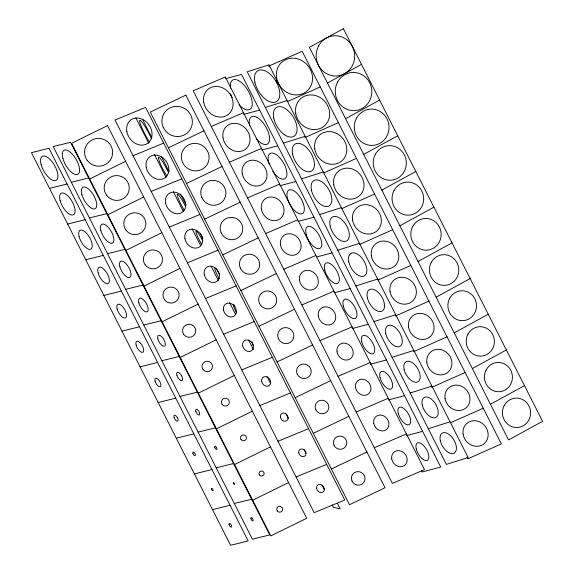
<?xml version="1.0" encoding="UTF-8"?>
<svg xmlns="http://www.w3.org/2000/svg" width="574" height="574" viewBox="0 0 574 574"><rect width="100%" height="100%" fill="white"/><g stroke="black" fill="none" stroke-linecap="round" stroke-linejoin="round"><path stroke-width="0.86" d="M327.481 83.015L361.491 64.396M345.591 118.71L379.601 100.084M363.701 154.406L397.71 135.78M381.81 190.102L415.813 171.475M399.913 225.79L433.922 207.171M418.023 261.486L452.032 242.859M436.132 297.181L470.142 278.555M454.242 332.87L488.252 314.251M472.352 368.565L506.361 349.939M490.454 404.261L524.464 385.635M89.702 178.98L125.62 161.323M107.812 214.676L143.73 197.018M125.921 250.372L161.839 232.714M144.031 286.067L179.949 268.41M162.133 321.756L198.059 304.098M180.243 357.451L216.161 339.794M198.353 393.147L234.271 375.489M216.463 428.835L252.381 411.178M234.572 464.531L270.49 446.873M252.682 500.227L288.6 482.569M168.412 147.769L203.942 130.815M186.521 183.465L222.052 166.503M204.631 219.16L240.162 202.199M222.741 254.856L258.271 237.894M240.843 290.544L276.381 273.583M258.953 326.24L294.491 309.278M277.063 361.936L312.593 344.974M295.172 397.624L330.703 380.67M313.282 433.32L348.813 416.358M331.392 469.015L366.922 452.054M268.675 66.161L302.161 51.28L501.353 443.903L467.867 458.791L467.064 457.205M287.603 101.49L320.263 86.968M304.894 137.545L338.373 122.664M323.815 172.882L356.483 158.359M341.925 208.57L374.592 194.048M359.216 244.632L392.702 229.744M378.144 279.961L410.805 265.439M395.436 316.016L428.914 301.135M413.538 351.711L447.024 336.823M431.648 387.4L465.134 372.519M450.576 422.737L483.243 408.214M211.297 126.481L243.426 112.698M229.406 162.177L261.536 148.393M247.516 197.872L279.646 184.082M265.626 233.561L297.755 219.777M283.735 269.256L315.858 255.473M301.838 304.952L333.968 291.169M319.948 340.64L352.077 326.857M338.057 376.336L370.187 362.553M356.167 412.032L388.297 398.248M374.277 447.727L406.399 433.944M133.103 155.726L163.676 143.105M151.213 191.422L181.786 178.801M169.316 227.117L199.896 214.489M187.425 262.806L218.005 250.185M205.535 298.502L236.115 285.881M223.645 334.197L254.217 321.576M241.754 369.893L272.327 357.265M259.857 405.581L290.437 392.96M277.967 441.277L308.547 428.656M296.076 476.972L326.656 464.344M265.31 107.453L287.072 100.593M283.42 143.148L305.174 136.289M301.529 178.844L323.284 171.978M319.639 214.532L341.394 207.673M337.742 250.228L359.503 243.369M355.851 285.924L377.613 279.057M373.961 321.619L395.716 314.753M392.071 357.308L413.825 350.449M410.18 393.003L431.935 386.144M428.29 428.699L450.045 421.833M225.503 78.688L241.532 74.405L440.724 467.035L422.17 471.993L421.366 470.407M243.613 114.384L259.635 110.1M261.722 150.079L277.744 145.796M279.832 185.768L295.854 181.484M297.942 221.464L313.964 217.18M316.891 256.93L332.073 252.876M334.154 292.855L350.176 288.571M352.264 328.543L368.286 324.26M370.374 364.239L386.395 359.955M388.483 399.935L404.505 395.651M406.593 435.623L422.615 431.339M49.536 188.365L67.072 183.996M67.639 224.061L85.182 219.691M85.748 259.749L103.284 255.38M103.858 295.445L121.394 291.075M121.968 331.141L139.504 326.771M140.078 366.829L157.613 362.459M158.187 402.525L175.723 398.155M176.29 438.22L193.825 433.851M194.399 473.916L211.935 469.546M212.509 509.604L230.045 505.235M71.32 182.252L88.661 177.99M89.429 217.941L106.771 213.686M107.539 253.636L124.881 249.381M125.649 289.332L142.983 285.077M143.758 325.02L161.093 320.766M161.868 360.716L179.203 356.461M179.971 396.412L197.312 392.157M198.08 432.107L215.422 427.845M216.19 467.796L233.532 463.541M234.3 503.491L251.634 499.236M275.915 80.439L277.529 83.61M230.217 93.641L232.233 97.609M142.603 119.449L151.859 137.688M161.516 156.731L169.158 171.798M180.43 194.005L186.062 205.112M200.548 233.668L202.966 238.425M337.368 503.355L340.188 508.901L333.444 507.33L332.238 504.955M135.866 117.878L148.738 143.256M154.37 154.363L166.044 177.366M173.283 191.644L183.35 211.476M192.197 228.926L200.649 245.579M211.11 266.207L218.357 280.478M229.622 302.692L235.663 314.588M248.535 339.973L253.364 349.487M267.046 376.458L270.67 383.597M285.96 413.739L288.378 418.496M304.069 449.428L306.078 453.395M322.179 485.123L324.59 489.88M230.561 88.238A17.012 7.885 59.7 0 1 240.685 81.989A17.012 7.885 59.7 0 1 252.223 104.726A17.012 7.885 59.7 0 1 238.935 104.741M249.69 125.728A15.792 7.318 59.7 0 1 258.494 118.344A15.792 7.318 59.7 0 1 269.515 140.056A15.792 7.318 59.7 0 1 256.212 138.585M269.235 164.286A14.63 6.78 59.7 0 1 276.051 154.499A14.63 6.78 59.7 0 1 286.785 175.658A14.63 6.78 59.7 0 1 272.858 171.418M149.62 142.158A14.73 1.923 62.3 0 1 140.709 124.989A14.73 1.923 62.3 0 1 142.115 122.248A14.73 1.923 62.3 0 1 151.407 138.678M166.826 176.053A13.302 1.736 62.3 0 1 158.481 157.376A13.302 1.736 62.3 0 1 168.569 172.774M184.154 210.106A11.896 1.557 62.3 0 1 177.222 194.385A11.896 1.557 62.3 0 1 185.359 206.131M201.61 244.337A10.526 1.378 62.3 0 1 195.985 231.25A10.526 1.378 62.3 0 1 202.766 240.829M219.203 278.785A9.213 1.205 62.3 0 1 214.69 268.266A9.213 1.205 62.3 0 1 219.455 274.207M236.56 312.787A7.979 1.04 62.3 0 1 233.489 305.748A7.979 1.04 62.3 0 1 234.945 306.057M253.371 345.562A6.866 0.897 62.3 0 1 252.036 341.738M343.381 28.7L309.372 47.326L508.564 439.957L542.574 421.33L343.381 28.7M107.51 125.634L71.592 143.292L270.784 535.922L306.703 518.265L107.51 125.634M185.84 95.119L150.302 112.081L349.494 504.711L385.032 487.749L185.84 95.119M225.317 77.002L193.194 90.785L392.386 483.416L424.509 469.632L225.317 77.002M145.574 107.41L114.994 120.038L314.186 512.661L344.766 500.04L145.574 107.41M268.962 64.898L247.2 71.764L446.393 464.388L468.154 457.528L268.962 64.898M48.962 148.3L31.427 152.67L230.619 545.3L248.155 540.93L48.962 148.3M70.552 142.302L53.217 146.557L252.409 539.187L269.744 534.932L70.552 142.302M318.635 45.855A20.14 19.258 84.6 0 0 335.668 75.99A20.14 19.258 84.6 0 0 351.998 45.726A20.14 19.258 84.6 0 0 318.635 45.855M337.591 82.06A19.114 18.282 84.6 0 0 353.763 110.66A19.114 18.282 84.6 0 0 369.269 81.939A19.114 18.282 84.6 0 0 337.591 82.06M356.497 118.222A18.167 17.371 84.6 0 0 371.859 145.409A18.167 17.371 84.6 0 0 386.596 118.108A18.167 17.371 84.6 0 0 356.497 118.222M375.324 154.349A17.306 16.546 84.6 0 0 389.954 180.236A17.306 16.546 84.6 0 0 403.996 154.234A17.306 16.546 84.6 0 0 375.324 154.349M394.073 190.417A16.538 15.814 84.6 0 0 408.057 215.164A16.538 15.814 84.6 0 0 421.467 190.317A16.538 15.814 84.6 0 0 394.073 190.417M412.728 226.443A15.885 15.189 84.6 0 0 426.159 250.199A15.885 15.189 84.6 0 0 439.038 226.335A15.885 15.189 84.6 0 0 412.728 226.443M431.275 262.397A15.354 14.68 84.6 0 0 444.262 285.371A15.354 14.68 84.6 0 0 456.71 262.296A15.354 14.68 84.6 0 0 431.275 262.397M449.707 298.279A14.967 14.307 84.6 0 0 462.364 320.672A14.967 14.307 84.6 0 0 474.504 298.186A14.967 14.307 84.6 0 0 449.707 298.279M468.018 334.097A14.723 14.085 84.6 0 0 480.467 356.131A14.723 14.085 84.6 0 0 492.413 333.996A14.723 14.085 84.6 0 0 468.018 334.097M486.192 369.828A14.644 14.006 84.6 0 0 498.576 391.741A14.644 14.006 84.6 0 0 510.458 369.735A14.644 14.006 84.6 0 0 486.192 369.828M504.23 405.481A14.723 14.085 84.6 0 0 516.686 427.515A14.723 14.085 84.6 0 0 528.632 405.387A14.723 14.085 84.6 0 0 504.23 405.481M276.589 77.569A19.15 17.292 49.5 0 0 305.834 91.962A19.15 17.292 49.5 0 0 300.991 60.162A19.15 17.292 49.5 0 0 276.589 77.569M295.703 113.2A18.074 16.316 49.5 0 0 323.306 126.789A18.074 16.316 49.5 0 0 318.728 96.784A18.074 16.316 49.5 0 0 295.703 113.2M314.753 148.845A17.062 15.412 49.5 0 0 340.812 161.674A17.062 15.412 49.5 0 0 336.493 133.34A17.062 15.412 49.5 0 0 314.753 148.845M333.724 184.491A16.144 14.572 49.5 0 0 358.377 196.624A16.144 14.572 49.5 0 0 354.287 169.818A16.144 14.572 49.5 0 0 333.724 184.491M352.601 220.143A15.319 13.833 49.5 0 0 375.992 231.659A15.319 13.833 49.5 0 0 372.117 206.224A15.319 13.833 49.5 0 0 352.601 220.143M371.371 255.796A14.608 13.188 49.5 0 0 393.678 266.781A14.608 13.188 49.5 0 0 389.983 242.522A14.608 13.188 49.5 0 0 371.371 255.796M390.019 291.463A14.034 12.671 49.5 0 0 411.443 302.01A14.034 12.671 49.5 0 0 407.899 278.706A14.034 12.671 49.5 0 0 390.019 291.463M408.523 327.13A13.604 12.284 49.5 0 0 429.302 337.361A13.604 12.284 49.5 0 0 425.858 314.767A13.604 12.284 49.5 0 0 408.523 327.13M426.877 362.811A13.346 12.047 49.5 0 0 447.254 372.842A13.346 12.047 49.5 0 0 443.881 350.685A13.346 12.047 49.5 0 0 426.877 362.811M445.072 398.5A13.252 11.968 49.5 0 0 465.313 408.466A13.252 11.968 49.5 0 0 461.955 386.453A13.252 11.968 49.5 0 0 445.072 398.5M463.096 434.195A13.346 12.047 49.5 0 0 483.473 444.233A13.346 12.047 49.5 0 0 480.094 422.077A13.346 12.047 49.5 0 0 463.096 434.195M254.892 82.254A18.031 10.016 58.8 0 0 276.087 101.82A18.031 10.016 58.8 0 0 270.433 74.462A18.031 10.016 58.8 0 0 254.892 82.254M273.776 118.194A16.883 9.378 58.8 0 0 293.623 136.512A16.883 9.378 58.8 0 0 288.327 110.904A16.883 9.378 58.8 0 0 273.776 118.194M292.618 154.126A15.799 8.775 58.8 0 0 311.194 171.267A15.799 8.775 58.8 0 0 306.243 147.296A15.799 8.775 58.8 0 0 292.618 154.126M311.409 190.037A14.802 8.223 58.8 0 0 328.809 206.095A14.802 8.223 58.8 0 0 324.167 183.644A14.802 8.223 58.8 0 0 311.409 190.037M330.129 225.926A13.898 7.72 58.8 0 0 346.466 241.001A13.898 7.72 58.8 0 0 342.111 219.921A13.898 7.72 58.8 0 0 330.129 225.926M348.777 261.787A13.109 7.283 58.8 0 0 364.181 276.015A13.109 7.283 58.8 0 0 360.077 256.126A13.109 7.283 58.8 0 0 348.777 261.787M367.324 297.626A12.463 6.924 58.8 0 0 381.975 311.151A12.463 6.924 58.8 0 0 378.065 292.238A12.463 6.924 58.8 0 0 367.324 297.626M385.757 333.422A11.982 6.651 58.8 0 0 399.841 346.423A11.982 6.651 58.8 0 0 396.082 328.249A11.982 6.651 58.8 0 0 385.757 333.422M404.067 369.182A11.681 6.486 58.8 0 0 417.8 381.861A11.681 6.486 58.8 0 0 414.141 364.138A11.681 6.486 58.8 0 0 404.067 369.182M422.249 404.9A11.58 6.436 58.8 0 0 435.86 417.463A11.58 6.436 58.8 0 0 432.229 399.891A11.58 6.436 58.8 0 0 422.249 404.9M440.287 440.567A11.681 6.486 58.8 0 0 454.02 453.245A11.681 6.486 58.8 0 0 450.353 435.523A11.681 6.486 58.8 0 0 440.287 440.567M287.416 198.288A13.539 6.278 59.7 0 0 302.254 213.614A13.539 6.278 59.7 0 0 297.224 193.538A13.539 6.278 59.7 0 0 287.416 198.288M306.129 234.235A12.549 5.819 59.7 0 0 319.876 248.442A12.549 5.819 59.7 0 0 315.219 229.844A12.549 5.819 59.7 0 0 306.129 234.235M324.769 270.16A11.674 5.41 59.7 0 0 337.555 283.377A11.674 5.41 59.7 0 0 333.221 266.071A11.674 5.41 59.7 0 0 324.769 270.16M343.317 306.042A10.942 5.073 59.7 0 0 355.306 318.434A10.942 5.073 59.7 0 0 351.245 302.211A10.942 5.073 59.7 0 0 343.317 306.042M361.764 341.882A10.389 4.814 59.7 0 0 373.15 353.641A10.389 4.814 59.7 0 0 369.29 338.244A10.389 4.814 59.7 0 0 361.764 341.882M380.081 377.663A10.038 4.657 59.7 0 0 391.088 389.036A10.038 4.657 59.7 0 0 387.357 374.148A10.038 4.657 59.7 0 0 380.081 377.663M398.263 413.388A9.923 4.599 59.7 0 0 409.14 424.624A9.923 4.599 59.7 0 0 405.452 409.915A9.923 4.599 59.7 0 0 398.263 413.388M416.294 449.055A10.038 4.657 59.7 0 0 427.3 460.42A10.038 4.657 59.7 0 0 423.576 445.532A10.038 4.657 59.7 0 0 416.294 449.055M203.734 102.172A16.158 13.912 52.2 0 0 227.799 114.822A16.158 13.912 52.2 0 0 223.394 88.238A16.158 13.912 52.2 0 0 203.734 102.172M223.006 137.832A14.867 12.8 52.2 0 0 245.148 149.47A14.867 12.8 52.2 0 0 241.102 125.01A14.867 12.8 52.2 0 0 223.006 137.832M242.235 173.492A13.625 11.731 52.2 0 0 262.526 184.161A13.625 11.731 52.2 0 0 258.817 161.739A13.625 11.731 52.2 0 0 242.235 173.492M261.4 209.151A12.449 10.719 52.2 0 0 279.947 218.902A12.449 10.719 52.2 0 0 276.553 198.417A12.449 10.719 52.2 0 0 261.4 209.151M280.492 244.818A11.365 9.78 52.2 0 0 297.418 253.715A11.365 9.78 52.2 0 0 294.319 235.024A11.365 9.78 52.2 0 0 280.492 244.818M299.484 280.485A10.389 8.94 52.2 0 0 314.954 288.614A10.389 8.94 52.2 0 0 312.12 271.531A10.389 8.94 52.2 0 0 299.484 280.485M318.333 316.159A9.557 8.23 52.2 0 0 332.576 323.643A9.557 8.23 52.2 0 0 329.971 307.915A9.557 8.23 52.2 0 0 318.333 316.159M337.017 351.833A8.919 7.677 52.2 0 0 350.305 358.815A8.919 7.677 52.2 0 0 347.88 344.142A8.919 7.677 52.2 0 0 337.017 351.833M355.493 387.515A8.517 7.333 52.2 0 0 368.178 394.18A8.517 7.333 52.2 0 0 365.86 380.175A8.517 7.333 52.2 0 0 355.493 387.515M373.731 423.21A8.373 7.211 52.2 0 0 386.202 429.761A8.373 7.211 52.2 0 0 383.92 415.985A8.373 7.211 52.2 0 0 373.731 423.21M391.712 458.906A8.517 7.333 52.2 0 0 404.397 465.571A8.517 7.333 52.2 0 0 402.073 451.566A8.517 7.333 52.2 0 0 391.712 458.906M163.253 127.285A15.376 14.931 35.9 0 0 189.499 130.578A15.376 14.931 35.9 0 0 178.622 106.477A15.376 14.931 35.9 0 0 163.253 127.285M182.589 162.456A14.013 13.611 35.9 0 0 206.504 165.456A14.013 13.611 35.9 0 0 196.602 143.5A14.013 13.611 35.9 0 0 182.589 162.456M201.897 197.65A12.685 12.319 35.9 0 0 223.551 200.369A12.685 12.319 35.9 0 0 214.583 180.487A12.685 12.319 35.9 0 0 201.897 197.65M221.155 232.857A11.415 11.085 35.9 0 0 240.635 235.304A11.415 11.085 35.9 0 0 232.563 217.417A11.415 11.085 35.9 0 0 221.155 232.857M240.341 268.094A10.217 9.923 35.9 0 0 257.776 270.282A10.217 9.923 35.9 0 0 250.558 254.275A10.217 9.923 35.9 0 0 240.341 268.094M259.441 303.373A9.119 8.854 35.9 0 0 275.003 305.325A9.119 8.854 35.9 0 0 268.553 291.04A9.119 8.854 35.9 0 0 259.441 303.373M278.412 338.703A8.165 7.928 35.9 0 0 292.345 340.454A8.165 7.928 35.9 0 0 286.57 327.661A8.165 7.928 35.9 0 0 278.412 338.703M297.203 374.112A7.405 7.189 35.9 0 0 309.838 375.697A7.405 7.189 35.9 0 0 304.607 364.095A7.405 7.189 35.9 0 0 297.203 374.112M315.757 409.614A6.91 6.709 35.9 0 0 327.553 411.099A6.91 6.709 35.9 0 0 322.667 400.265A6.91 6.709 35.9 0 0 315.757 409.614M334.025 445.245A6.737 6.544 35.9 0 0 345.519 446.687A6.737 6.544 35.9 0 0 340.755 436.132A6.737 6.544 35.9 0 0 334.025 445.245M351.977 481.005A6.91 6.709 35.9 0 0 363.773 482.483A6.91 6.709 35.9 0 0 358.886 471.656A6.91 6.709 35.9 0 0 351.977 481.005M126.854 131.561A14.422 11.731 54.1 0 0 147.705 143.313A14.422 11.731 54.1 0 0 143.457 119.837A14.422 11.731 54.1 0 0 126.854 131.561M146.227 167.256A12.958 10.54 54.1 0 0 164.96 177.818A12.958 10.54 54.1 0 0 161.143 156.724A12.958 10.54 54.1 0 0 146.227 167.256M165.585 202.952A11.509 9.363 54.1 0 0 182.231 212.33A11.509 9.363 54.1 0 0 178.837 193.589A11.509 9.363 54.1 0 0 165.585 202.952M184.928 238.648A10.088 8.208 54.1 0 0 199.515 246.87A10.088 8.208 54.1 0 0 196.545 230.439A10.088 8.208 54.1 0 0 184.928 238.648M204.229 274.336A8.71 7.089 54.1 0 0 216.821 281.439A8.71 7.089 54.1 0 0 214.26 267.254A8.71 7.089 54.1 0 0 204.229 274.336M223.48 310.032A7.39 6.013 54.1 0 0 234.17 316.059A7.39 6.013 54.1 0 0 231.989 304.019A7.39 6.013 54.1 0 0 223.48 310.032M242.637 345.727A6.178 5.022 54.1 0 0 251.57 350.764A6.178 5.022 54.1 0 0 249.747 340.705A6.178 5.022 54.1 0 0 242.637 345.727M261.651 381.423A5.13 4.176 54.1 0 0 269.077 385.606A5.13 4.176 54.1 0 0 267.563 377.247A5.13 4.176 54.1 0 0 261.651 381.423M280.399 417.119A4.391 3.573 54.1 0 0 286.749 420.692A4.391 3.573 54.1 0 0 285.457 413.545A4.391 3.573 54.1 0 0 280.399 417.119M298.753 452.807A4.111 3.351 54.1 0 0 304.701 456.165A4.111 3.351 54.1 0 0 303.488 449.464A4.111 3.351 54.1 0 0 298.753 452.807M316.618 488.503A4.391 3.573 54.1 0 0 322.968 492.083A4.391 3.573 54.1 0 0 321.677 484.93A4.391 3.573 54.1 0 0 316.618 488.503M87.226 160.354A14.056 13.876 18.5 0 0 111.413 158.094A14.056 13.876 18.5 0 0 97.185 138.477A14.056 13.876 18.5 0 0 87.226 160.354M106.556 195.189A12.542 12.391 18.5 0 0 128.145 193.165A12.542 12.391 18.5 0 0 115.446 175.651A12.542 12.391 18.5 0 0 106.556 195.189M125.878 230.023A11.042 10.906 18.5 0 0 144.892 228.244A11.042 10.906 18.5 0 0 133.706 212.825A11.042 10.906 18.5 0 0 125.878 230.023M145.193 264.865A9.557 9.435 18.5 0 0 161.646 263.322A9.557 9.435 18.5 0 0 151.967 249.977A9.557 9.435 18.5 0 0 145.193 264.865M164.494 299.714A8.086 7.986 18.5 0 0 178.414 298.415A8.086 7.986 18.5 0 0 170.22 287.122A8.086 7.986 18.5 0 0 164.494 299.714M183.766 334.585A6.644 6.565 18.5 0 0 195.21 333.516A6.644 6.565 18.5 0 0 188.473 324.231A6.644 6.565 18.5 0 0 183.766 334.585M202.995 369.484A5.259 5.195 18.5 0 0 212.05 368.637A5.259 5.195 18.5 0 0 206.726 361.29A5.259 5.195 18.5 0 0 202.995 369.484M222.138 404.448A3.989 3.939 18.5 0 0 228.997 403.802A3.989 3.939 18.5 0 0 224.965 398.241A3.989 3.939 18.5 0 0 222.138 404.448M241.073 439.555A2.97 2.935 18.5 0 0 246.181 439.081A2.97 2.935 18.5 0 0 243.175 434.934A2.97 2.935 18.5 0 0 241.073 439.555M259.527 475.007A2.54 2.511 18.5 0 0 263.897 474.598A2.54 2.511 18.5 0 0 261.328 471.046A2.54 2.511 18.5 0 0 259.527 475.007M277.285 510.946A2.97 2.935 18.5 0 0 282.401 510.465A2.97 2.935 18.5 0 0 279.394 506.318A2.97 2.935 18.5 0 0 277.285 510.946M62.903 158.446A13.862 5.948 60 0 0 77.684 174.374A13.862 5.948 60 0 0 72.231 154.004A13.862 5.948 60 0 0 62.903 158.446M81.903 194.557A12.327 5.288 60 0 0 95.047 208.735A12.327 5.288 60 0 0 90.197 190.611A12.327 5.288 60 0 0 81.903 194.557M100.895 230.676A10.798 4.635 60 0 0 112.411 243.089A10.798 4.635 60 0 0 108.163 227.218A10.798 4.635 60 0 0 100.895 230.676M119.887 266.788A9.27 3.975 60 0 0 129.774 277.45A9.27 3.975 60 0 0 126.129 263.825A9.27 3.975 60 0 0 119.887 266.788M138.879 302.907A7.749 3.322 60 0 0 147.138 311.811A7.749 3.322 60 0 0 144.096 300.424A7.749 3.322 60 0 0 138.879 302.907M157.872 339.019A6.228 2.676 60 0 0 164.508 346.179A6.228 2.676 60 0 0 162.062 337.024A6.228 2.676 60 0 0 157.872 339.019M176.849 375.131A4.721 2.023 60 0 0 181.886 380.562A4.721 2.023 60 0 0 180.028 373.617A4.721 2.023 60 0 0 176.849 375.131M195.82 411.235A3.243 1.392 60 0 0 199.271 414.959A3.243 1.392 60 0 0 198.001 410.195A3.243 1.392 60 0 0 195.82 411.235M214.726 447.311A1.858 0.796 60 0 0 216.707 449.442A1.858 0.796 60 0 0 215.975 446.716A1.858 0.796 60 0 0 214.726 447.311M233.309 483.229A1.04 0.445 60 0 0 234.422 484.427A1.04 0.445 60 0 0 234.013 482.892A1.04 0.445 60 0 0 233.309 483.229M250.946 518.695A1.858 0.796 60 0 0 252.926 520.833A1.858 0.796 60 0 0 252.194 518.1A1.858 0.796 60 0 0 250.946 518.695M41.134 164.53A13.891 6.041 60 0 0 56.015 180.458A13.891 6.041 60 0 0 50.598 160.01A13.891 6.041 60 0 0 41.134 164.53M60.134 200.642A12.363 5.374 60 0 0 73.379 214.82A12.363 5.374 60 0 0 68.557 196.617A12.363 5.374 60 0 0 60.134 200.642M79.133 236.753A10.841 4.714 60 0 0 90.742 249.181A10.841 4.714 60 0 0 86.516 233.223A10.841 4.714 60 0 0 79.133 236.753M98.132 272.858A9.32 4.054 60 0 0 108.113 283.549A9.32 4.054 60 0 0 104.475 269.83A9.32 4.054 60 0 0 98.132 272.858M117.125 308.97A7.806 3.394 60 0 0 125.484 317.917A7.806 3.394 60 0 0 122.441 306.43A7.806 3.394 60 0 0 117.125 308.97M136.11 345.074A6.3 2.741 60 0 0 142.854 352.3A6.3 2.741 60 0 0 140.4 343.022A6.3 2.741 60 0 0 136.11 345.074M155.088 381.172A4.814 2.095 60 0 0 160.246 386.697A4.814 2.095 60 0 0 158.367 379.608A4.814 2.095 60 0 0 155.088 381.172M174.037 417.262A3.379 1.471 60 0 0 177.653 421.137A3.379 1.471 60 0 0 176.333 416.164A3.379 1.471 60 0 0 174.037 417.262M192.9 453.309A2.081 0.904 60 0 0 195.131 455.699A2.081 0.904 60 0 0 194.313 452.635A2.081 0.904 60 0 0 192.9 453.309M211.404 489.191A1.406 0.61 60 0 0 212.904 490.799A1.406 0.61 60 0 0 212.358 488.732A1.406 0.61 60 0 0 211.404 489.191M229.112 524.701A2.081 0.904 60 0 0 231.344 527.083A2.081 0.904 60 0 0 230.533 524.019A2.081 0.904 60 0 0 229.112 524.701"/></g></svg>
